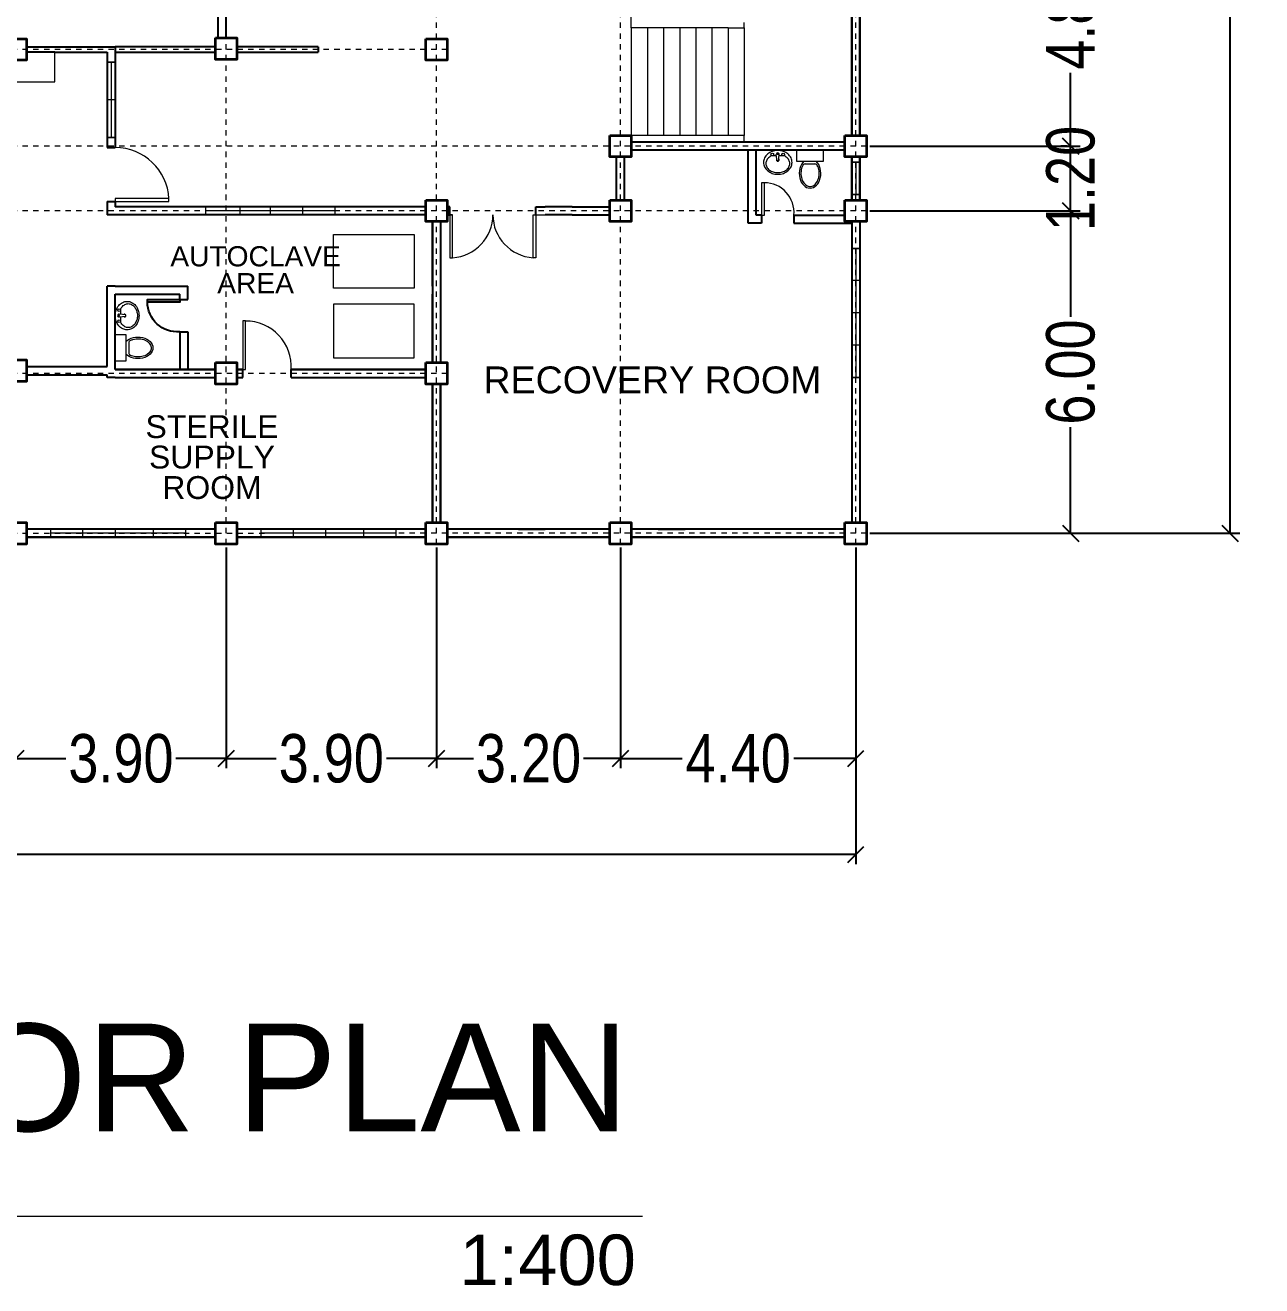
# Model space of a CAD drawing. Header units: millimetres. Extents: x 63005 to 126950, y 36019 to 74749.
# Drawn here: x 63097.54 to 63120.54, y 36201.65 to 36225.1 of the extents above; entities that cross this region are included whole.
import ezdxf

# ---------------------------------------------------------------- set-up
doc = ezdxf.new("R2010")
doc.units = ezdxf.units.MM
doc.header["$LTSCALE"] = 0.04
doc.linetypes.add('PHANTOM', pattern=[2.5, 1.25, -0.25, 0.25, -0.25, 0.25, -0.25])
doc.styles.get("Standard").update_dxf_attribs({"font": 'arial.ttf', "width": 0.8})
doc.styles.add('SWISSLT175', font='swissl.ttf', dxfattribs={"height": 0.175})
doc.dimstyles.new('dimension', dxfattribs={"dimtxt": 0.9, "dimasz": 0.3, "dimexe": 0.18, "dimexo": 0.0625, "dimgap": 0.09, "dimtad": 0, "dimzin": 0, "dimdsep": 46, "dimtxsty": 'Standard', "dimblk": 'OBLIQUE', "dimcen": 0.09, "dimclrd": 256, "dimclre": 256, "dimclrt": 256, "dimadec": 0, "dimazin": 0, "dimtfac": 1, "dimtofl": 0, "dimtmove": 0, "dimatfit": 3, "dimldrblk": 'OBLIQUE', "dimfxl": 1, "dimtolj": 1, "dimtzin": 0, "dimarcsym": 0})

# ---------------------------------------------------------------- blocks, each defined once
blk = doc.blocks.new('door-.60m')
at = {"ltscale": 0.03}
blk.add_lwpolyline([(0, 0), (0.05, 0), (0.05, 0.6), (0, 0.6)], close=True, dxfattribs=at)
blk.add_arc((0.05, 0.048), 0.552, 355.0209, 90, dxfattribs=at)
blk = doc.blocks.new('_Oblique')
at = {"color": 0, "linetype": 'ByBlock', "lineweight": -2}
blk.add_line((-0.5, -0.5), (0.5, 0.5), dxfattribs=at)
blk = doc.blocks.new('*D35')
at = {"lineweight": -2, "transparency": 16777216}
for p, q in [((63113.25, 36227.649), (63117.165, 36227.649)), ((63116.985, 36227.649), (63116.985, 36226.287)), ((63116.985, 36222.849), (63116.985, 36224.21)), ((63116.923, 36222.849), (63116.805, 36222.849))]:
    blk.add_line(p, q, dxfattribs=at)
at = {"layer": 'Defpoints', "color": 0, "lineweight": 25, "transparency": 16777216}
for p in [(63113.187, 36227.649), (63116.985, 36222.849), (63116.985, 36222.849)]:
    blk.add_point(p, dxfattribs=at)
at = {"lineweight": -2, "transparency": 16777216, "xscale": 0.3, "yscale": 0.3, "zscale": 0.3}
for p, rotation in [((63116.985, 36227.649), 90), ((63116.985, 36222.849), 270)]:
    blk.add_blockref('_Oblique', p, dxfattribs=dict(at, rotation=rotation))
at = {"lineweight": 5, "transparency": 16777216, "insert": (63116.985, 36225.249), "char_height": 0.9, "attachment_point": 5, "rotation": 90}
blk.add_mtext('\\A1;4.80', dxfattribs=at)
blk = doc.blocks.new('*D36')
at = {"lineweight": -2, "transparency": 16777216}
for p, q in [((63113.25, 36222.849), (63117.165, 36222.849)), ((63116.985, 36221.647), (63116.985, 36222.849)), ((63113.25, 36221.647), (63117.165, 36221.647))]:
    blk.add_line(p, q, dxfattribs=at)
at = {"layer": 'Defpoints', "color": 0, "lineweight": 25, "transparency": 16777216}
for p in [(63113.187, 36222.849), (63116.985, 36222.849), (63113.187, 36221.647)]:
    blk.add_point(p, dxfattribs=at)
at = {"lineweight": -2, "transparency": 16777216, "xscale": 0.3, "yscale": 0.3, "zscale": 0.3}
for p, rotation in [((63116.985, 36222.849), 90), ((63116.985, 36221.647), 270)]:
    blk.add_blockref('_Oblique', p, dxfattribs=dict(at, rotation=rotation))
at = {"lineweight": 5, "transparency": 16777216, "insert": (63116.985, 36222.248), "char_height": 0.9, "attachment_point": 5, "rotation": 90}
blk.add_mtext('\\A1;1.20', dxfattribs=at)
blk = doc.blocks.new('*D37')
at = {"lineweight": -2, "transparency": 16777216}
for p, q in [((63113.25, 36221.647), (63117.165, 36221.647)), ((63116.985, 36221.647), (63116.985, 36219.672)), ((63116.985, 36215.647), (63116.985, 36217.621)), ((63113.25, 36215.647), (63117.165, 36215.647))]:
    blk.add_line(p, q, dxfattribs=at)
at = {"layer": 'Defpoints', "color": 0, "lineweight": 25, "transparency": 16777216}
for p in [(63113.187, 36221.647), (63113.187, 36215.647), (63116.985, 36215.647)]:
    blk.add_point(p, dxfattribs=at)
at = {"lineweight": -2, "transparency": 16777216, "xscale": 0.3, "yscale": 0.3, "zscale": 0.3}
for p, rotation in [((63116.985, 36221.647), 90), ((63116.985, 36215.647), 270)]:
    blk.add_blockref('_Oblique', p, dxfattribs=dict(at, rotation=rotation))
at = {"lineweight": 5, "transparency": 16777216, "insert": (63116.985, 36218.647), "char_height": 0.9, "attachment_point": 5, "rotation": 90}
blk.add_mtext('\\A1;6.00', dxfattribs=at)
blk = doc.blocks.new('*D38')
at = {"lineweight": -2, "transparency": 16777216}
for p, q in [((63113.25, 36256.424), (63120.13, 36256.424)), ((63119.95, 36256.424), (63119.95, 36237.354)), ((63119.95, 36215.647), (63119.95, 36234.717)), ((63113.25, 36215.647), (63120.13, 36215.647))]:
    blk.add_line(p, q, dxfattribs=at)
at = {"layer": 'Defpoints', "color": 0, "lineweight": 25, "transparency": 16777216}
for p in [(63113.187, 36256.424), (63113.187, 36215.647), (63119.95, 36215.647)]:
    blk.add_point(p, dxfattribs=at)
at = {"lineweight": -2, "transparency": 16777216, "xscale": 0.3, "yscale": 0.3, "zscale": 0.3}
for p, rotation in [((63119.95, 36256.424), 90), ((63119.95, 36215.647), 270)]:
    blk.add_blockref('_Oblique', p, dxfattribs=dict(at, rotation=rotation))
at = {"lineweight": 5, "transparency": 16777216, "insert": (63119.95, 36236.035), "char_height": 0.9, "attachment_point": 5, "rotation": 90}
blk.add_mtext('\\A1;40.80', dxfattribs=at)
blk = doc.blocks.new('*D56')
at = {"lineweight": -2, "transparency": 16777216}
for p, q in [((63097.362, 36215.384), (63097.362, 36211.276)), ((63101.275, 36215.384), (63101.275, 36211.276)), ((63097.362, 36211.456), (63098.295, 36211.456)), ((63101.275, 36211.456), (63100.342, 36211.456))]:
    blk.add_line(p, q, dxfattribs=at)
at = {"layer": 'Defpoints', "color": 0, "lineweight": 25, "transparency": 16777216}
for p in [(63097.362, 36215.447), (63101.275, 36215.447), (63101.275, 36211.456)]:
    blk.add_point(p, dxfattribs=at)
at = {"lineweight": -2, "transparency": 16777216, "xscale": 0.3, "yscale": 0.3, "zscale": 0.3, "rotation": 180}
blk.add_blockref('_Oblique', (63097.362, 36211.456), dxfattribs=at)
at = {"lineweight": -2, "transparency": 16777216, "xscale": 0.3, "yscale": 0.3, "zscale": 0.3}
blk.add_blockref('_Oblique', (63101.275, 36211.456), dxfattribs=at)
at = {"lineweight": 5, "transparency": 16777216, "insert": (63099.318, 36211.456), "char_height": 0.9, "attachment_point": 5}
blk.add_mtext('\\A1;3.90', dxfattribs=at)
blk = doc.blocks.new('*D57')
at = {"lineweight": -2, "transparency": 16777216}
for p, q in [((63101.275, 36215.384), (63101.275, 36211.276)), ((63105.187, 36215.384), (63105.187, 36211.276)), ((63101.275, 36211.456), (63102.207, 36211.456)), ((63105.187, 36211.456), (63104.255, 36211.456))]:
    blk.add_line(p, q, dxfattribs=at)
at = {"layer": 'Defpoints', "color": 0, "lineweight": 25, "transparency": 16777216}
for p in [(63101.275, 36215.447), (63105.187, 36215.447), (63105.187, 36211.456)]:
    blk.add_point(p, dxfattribs=at)
at = {"lineweight": -2, "transparency": 16777216, "xscale": 0.3, "yscale": 0.3, "zscale": 0.3, "rotation": 180}
blk.add_blockref('_Oblique', (63101.275, 36211.456), dxfattribs=at)
at = {"lineweight": -2, "transparency": 16777216, "xscale": 0.3, "yscale": 0.3, "zscale": 0.3}
blk.add_blockref('_Oblique', (63105.187, 36211.456), dxfattribs=at)
at = {"lineweight": 5, "transparency": 16777216, "insert": (63103.231, 36211.456), "char_height": 0.9, "attachment_point": 5}
blk.add_mtext('\\A1;3.90', dxfattribs=at)
blk = doc.blocks.new('*D58')
at = {"lineweight": -2, "transparency": 16777216}
for p, q in [((63105.187, 36215.384), (63105.187, 36211.276)), ((63108.612, 36215.384), (63108.612, 36211.276)), ((63105.187, 36211.456), (63105.876, 36211.456)), ((63108.612, 36211.456), (63107.923, 36211.456))]:
    blk.add_line(p, q, dxfattribs=at)
at = {"layer": 'Defpoints', "color": 0, "lineweight": 25, "transparency": 16777216}
for p in [(63105.187, 36215.447), (63108.612, 36215.447), (63108.612, 36211.456)]:
    blk.add_point(p, dxfattribs=at)
at = {"lineweight": -2, "transparency": 16777216, "xscale": 0.3, "yscale": 0.3, "zscale": 0.3, "rotation": 180}
blk.add_blockref('_Oblique', (63105.187, 36211.456), dxfattribs=at)
at = {"lineweight": -2, "transparency": 16777216, "xscale": 0.3, "yscale": 0.3, "zscale": 0.3}
blk.add_blockref('_Oblique', (63108.612, 36211.456), dxfattribs=at)
at = {"lineweight": 5, "transparency": 16777216, "insert": (63106.9, 36211.456), "char_height": 0.9, "attachment_point": 5}
blk.add_mtext('\\A1;3.20', dxfattribs=at)
blk = doc.blocks.new('*D59')
at = {"lineweight": -2, "transparency": 16777216}
for p, q in [((63108.612, 36215.384), (63108.612, 36211.276)), ((63112.987, 36215.384), (63112.987, 36211.276)), ((63108.612, 36211.456), (63109.761, 36211.456)), ((63112.987, 36211.456), (63111.838, 36211.456))]:
    blk.add_line(p, q, dxfattribs=at)
at = {"layer": 'Defpoints', "color": 0, "lineweight": 25, "transparency": 16777216}
for p in [(63108.612, 36215.447), (63112.987, 36215.447), (63112.987, 36211.456)]:
    blk.add_point(p, dxfattribs=at)
at = {"lineweight": -2, "transparency": 16777216, "xscale": 0.3, "yscale": 0.3, "zscale": 0.3, "rotation": 180}
blk.add_blockref('_Oblique', (63108.612, 36211.456), dxfattribs=at)
at = {"lineweight": -2, "transparency": 16777216, "xscale": 0.3, "yscale": 0.3, "zscale": 0.3}
blk.add_blockref('_Oblique', (63112.987, 36211.456), dxfattribs=at)
at = {"lineweight": 5, "transparency": 16777216, "insert": (63110.8, 36211.456), "char_height": 0.9, "attachment_point": 5}
blk.add_mtext('\\A1;4.40', dxfattribs=at)
blk = doc.blocks.new('*D60')
at = {"lineweight": -2, "transparency": 16777216}
for p, q in [((63066.012, 36215.384), (63066.012, 36209.493)), ((63112.987, 36215.384), (63112.987, 36209.493)), ((63066.012, 36209.673), (63088.178, 36209.673)), ((63112.987, 36209.673), (63090.822, 36209.673))]:
    blk.add_line(p, q, dxfattribs=at)
at = {"layer": 'Defpoints', "color": 0, "lineweight": 25, "transparency": 16777216}
for p in [(63066.012, 36215.447), (63112.987, 36215.447), (63112.987, 36209.673)]:
    blk.add_point(p, dxfattribs=at)
at = {"lineweight": -2, "transparency": 16777216, "xscale": 0.3, "yscale": 0.3, "zscale": 0.3, "rotation": 180}
blk.add_blockref('_Oblique', (63066.012, 36209.673), dxfattribs=at)
at = {"lineweight": -2, "transparency": 16777216, "xscale": 0.3, "yscale": 0.3, "zscale": 0.3}
blk.add_blockref('_Oblique', (63112.987, 36209.673), dxfattribs=at)
at = {"lineweight": 5, "transparency": 16777216, "insert": (63089.5, 36209.673), "char_height": 0.9, "attachment_point": 5}
blk.add_mtext('\\A1;46.75', dxfattribs=at)

msp = doc.modelspace()

# ---------------------------------------------------------------- linework, layer by layer
at = {"color": 0, "linetype": 'PHANTOM', "lineweight": 5, "transparency": 33554495}
for p, q in [((63101.275, 36215.447), (63101.275, 36264.622)), ((63105.187, 36215.447), (63105.187, 36264.622)), ((63108.612, 36215.447), (63108.612, 36264.622)), ((63112.987, 36215.447), (63112.987, 36264.622)), ((63105.387, 36224.647), (63049.812, 36224.643)), ((63113.187, 36222.849), (63045.813, 36222.845)), ((63113.187, 36221.647), (63049.812, 36221.643)), ((63105.387, 36218.622), (63045.812, 36218.619))]:
    msp.add_line(p, q, dxfattribs=at)
at = {"color": 0, "lineweight": 9}
for p, q in [((63108.812, 36225.049), (63108.812, 36227.449)), ((63110.612, 36225.049), (63108.812, 36225.049)), ((63108.812, 36225.049), (63108.812, 36223.049)), ((63109.112, 36225.049), (63109.112, 36223.049)), ((63109.412, 36225.049), (63109.412, 36223.049)), ((63109.712, 36225.049), (63109.712, 36223.049)), ((63110.012, 36225.049), (63110.012, 36223.049)), ((63110.312, 36225.049), (63110.312, 36223.049)), ((63110.612, 36225.049), (63110.612, 36223.049)), ((63110.612, 36225.049), (63110.912, 36225.049)), ((63110.912, 36225.049), (63110.912, 36225.149)), ((63110.912, 36225.049), (63110.912, 36223.049)), ((63098.087, 36224.047), (63098.087, 36224.597)), ((63099.212, 36224.409), (63099.064, 36224.409)), ((63099.064, 36224.409), (63099.064, 36223.009)), ((63099.138, 36224.409), (63099.134, 36223.009)), ((63099.212, 36223.709), (63099.212, 36224.409)), ((63099.212, 36223.709), (63099.064, 36223.709)), ((63099.064, 36223.009), (63099.21, 36223.009)), ((63110.912, 36223.049), (63108.812, 36223.049)), ((63108.812, 36222.924), (63108.812, 36223.049)), ((63110.912, 36222.924), (63110.912, 36223.049)), ((63113.062, 36222.548), (63112.912, 36222.548)), ((63112.912, 36222.548), (63112.912, 36221.948)), ((63112.987, 36222.548), (63112.987, 36221.948)), ((63113.062, 36222.248), (63113.062, 36222.548)), ((63112.912, 36221.948), (63113.062, 36221.948)), ((63100.9, 36221.572), (63100.9, 36221.722)), ((63100.9, 36221.722), (63103.3, 36221.722)), ((63101.537, 36221.572), (63101.537, 36221.722)), ((63102.1, 36221.572), (63102.1, 36221.722)), ((63102.7, 36221.572), (63102.7, 36221.722)), ((63103.3, 36221.722), (63103.3, 36221.572)), ((63108.812, 36221.847), (63108.812, 36221.722)), ((63103.3, 36221.647), (63100.9, 36221.647)), ((63102.1, 36221.572), (63100.9, 36221.572)), ((63102.1, 36221.572), (63103.3, 36221.572)), ((63105.262, 36221.447), (63105.262, 36221.422)), ((63113.062, 36221.447), (63113.062, 36220.947)), ((63113.062, 36220.947), (63112.912, 36220.947)), ((63112.912, 36220.947), (63112.912, 36218.547)), ((63112.987, 36220.947), (63112.987, 36218.547)), ((63113.062, 36219.747), (63113.062, 36220.947)), ((63113.062, 36220.347), (63112.912, 36220.347)), ((63105.112, 36219.722), (63105.112, 36219.872)), ((63113.062, 36219.747), (63112.912, 36219.747)), ((63113.062, 36218.547), (63113.062, 36219.747)), ((63113.062, 36219.147), (63112.912, 36219.147)), ((63112.912, 36218.547), (63113.062, 36218.547)), ((63098.012, 36215.572), (63098.012, 36215.722)), ((63100.518, 36215.647), (63098.012, 36215.647)), ((63099.212, 36215.572), (63098.012, 36215.572)), ((63098.612, 36215.572), (63098.612, 36215.722)), ((63099.212, 36215.722), (63099.212, 36215.572)), ((63099.318, 36215.722), (63100.518, 36215.722)), ((63099.918, 36215.722), (63099.918, 36215.572)), ((63100.518, 36215.722), (63100.518, 36215.572)), ((63101.925, 36215.572), (63101.925, 36215.722)), ((63104.431, 36215.647), (63101.925, 36215.647)), ((63103.125, 36215.572), (63101.925, 36215.572)), ((63102.525, 36215.572), (63102.525, 36215.722)), ((63103.125, 36215.722), (63103.125, 36215.572)), ((63103.231, 36215.722), (63104.431, 36215.722)), ((63103.831, 36215.722), (63103.831, 36215.572)), ((63104.431, 36215.722), (63104.431, 36215.572)), ((63105.387, 36215.722), (63106.112, 36215.722)), ((63106.112, 36215.722), (63106.712, 36215.722)), ((63107.712, 36215.722), (63107.212, 36215.722)), ((63107.712, 36215.722), (63108.412, 36215.722)), ((63108.812, 36215.722), (63109.312, 36215.722)), ((63110.312, 36215.722), (63109.812, 36215.722)), ((63110.312, 36215.722), (63111.312, 36215.722)), ((63111.312, 36215.722), (63111.912, 36215.722)), ((63111.912, 36215.722), (63112.787, 36215.722)), ((63109.023, 36202.939), (63074.768, 36202.939))]:
    msp.add_line(p, q, dxfattribs=at)
at = {"color": 4, "lineweight": 25}
for p, q in [((63112.912, 36227.449), (63112.912, 36223.049)), ((63113.062, 36227.449), (63113.062, 36223.049)), ((63112.912, 36223.049), (63112.912, 36226.322)), ((63113.062, 36223.049), (63113.062, 36226.322)), ((63101.275, 36224.862), (63101.275, 36225.456)), ((63101.125, 36224.862), (63101.125, 36225.406)), ((63097.562, 36224.697), (63099.062, 36224.697)), ((63098.087, 36224.597), (63097.562, 36224.597)), ((63098.087, 36224.597), (63099.062, 36224.597)), ((63099.062, 36224.697), (63099.212, 36224.697)), ((63099.062, 36224.597), (63099.062, 36222.822)), ((63099.212, 36224.697), (63099.212, 36222.822)), ((63101.075, 36224.697), (63099.212, 36224.697)), ((63099.212, 36224.597), (63101.075, 36224.597)), ((63102.987, 36224.697), (63101.475, 36224.697)), ((63101.475, 36224.597), (63102.987, 36224.597)), ((63102.987, 36224.697), (63102.987, 36224.597)), ((63112.787, 36222.924), (63108.812, 36222.924)), ((63099.062, 36222.822), (63099.212, 36222.822)), ((63108.537, 36221.847), (63108.537, 36222.649)), ((63108.687, 36221.847), (63108.687, 36222.649)), ((63112.787, 36222.774), (63108.812, 36222.774)), ((63110.987, 36221.418), (63110.987, 36222.768)), ((63111.137, 36221.568), (63111.137, 36222.768)), ((63112.912, 36222.649), (63112.912, 36221.847)), ((63112.912, 36221.847), (63112.912, 36222.649)), ((63113.062, 36222.649), (63113.062, 36221.847)), ((63113.062, 36221.847), (63113.062, 36222.649)), ((63099.062, 36221.822), (63099.062, 36221.722)), ((63099.062, 36221.822), (63099.212, 36221.822)), ((63099.062, 36221.722), (63099.062, 36221.572)), ((63099.212, 36221.822), (63099.212, 36221.73)), ((63099.212, 36221.73), (63099.212, 36221.722)), ((63104.987, 36221.722), (63099.212, 36221.722)), ((63105.437, 36221.722), (63105.387, 36221.722)), ((63105.437, 36221.572), (63105.437, 36221.722)), ((63107.037, 36221.722), (63107.212, 36221.722)), ((63107.037, 36221.572), (63107.037, 36221.722)), ((63107.712, 36221.722), (63107.212, 36221.722)), ((63107.712, 36221.722), (63108.412, 36221.722)), ((63099.212, 36221.572), (63099.062, 36221.572)), ((63104.987, 36221.572), (63099.212, 36221.572)), ((63105.112, 36221.447), (63105.112, 36219.872)), ((63105.262, 36221.447), (63105.262, 36219.872)), ((63105.387, 36221.572), (63105.437, 36221.572)), ((63107.712, 36221.572), (63107.212, 36221.572)), ((63107.712, 36221.572), (63108.412, 36221.572)), ((63112.912, 36221.447), (63112.912, 36215.847)), ((63112.912, 36221.447), (63112.912, 36215.847)), ((63113.062, 36221.447), (63113.062, 36215.847)), ((63105.112, 36220.247), (63105.112, 36221.422)), ((63105.262, 36221.422), (63105.262, 36218.822)), ((63099.062, 36218.747), (63099.062, 36220.247)), ((63099.212, 36220.247), (63099.062, 36220.247)), ((63099.212, 36218.697), (63099.212, 36220.097)), ((63105.112, 36218.822), (63105.112, 36220.097)), ((63105.112, 36219.872), (63105.112, 36218.822)), ((63105.262, 36219.872), (63105.262, 36218.822)), ((63097.562, 36218.747), (63099.062, 36218.747)), ((63099.212, 36218.697), (63101.075, 36218.697)), ((63101.075, 36218.697), (63099.212, 36218.697)), ((63101.475, 36218.697), (63101.587, 36218.697)), ((63101.587, 36218.697), (63101.475, 36218.697)), ((63101.587, 36218.547), (63101.587, 36218.697)), ((63102.487, 36218.697), (63103.762, 36218.697)), ((63102.487, 36218.547), (63102.487, 36218.697)), ((63104.987, 36218.697), (63102.487, 36218.697)), ((63103.762, 36218.697), (63104.987, 36218.697)), ((63097.562, 36218.597), (63099.062, 36218.597)), ((63099.062, 36218.547), (63099.062, 36218.597)), ((63099.212, 36218.547), (63099.062, 36218.547)), ((63099.212, 36218.547), (63101.075, 36218.547)), ((63101.475, 36218.547), (63101.587, 36218.547)), ((63102.487, 36218.547), (63104.987, 36218.547)), ((63105.112, 36218.422), (63105.112, 36215.847)), ((63105.112, 36215.847), (63105.112, 36218.422)), ((63105.262, 36218.422), (63105.262, 36215.847)), ((63105.262, 36215.847), (63105.262, 36218.422)), ((63105.112, 36217.722), (63105.112, 36215.847)), ((63101.075, 36215.722), (63097.562, 36215.722)), ((63101.075, 36215.572), (63097.562, 36215.572)), ((63097.562, 36215.572), (63101.075, 36215.572)), ((63101.075, 36215.572), (63099.062, 36215.572)), ((63101.075, 36215.722), (63099.212, 36215.722)), ((63104.987, 36215.722), (63101.475, 36215.722)), ((63104.987, 36215.722), (63101.475, 36215.722)), ((63104.987, 36215.572), (63101.475, 36215.572)), ((63104.987, 36215.572), (63101.475, 36215.572)), ((63101.475, 36215.572), (63104.987, 36215.572)), ((63108.412, 36215.722), (63105.387, 36215.722)), ((63108.412, 36215.572), (63105.387, 36215.572)), ((63105.387, 36215.572), (63108.412, 36215.572)), ((63106.712, 36215.722), (63107.212, 36215.722)), ((63112.787, 36215.722), (63108.812, 36215.722)), ((63112.787, 36215.572), (63108.812, 36215.572)), ((63108.812, 36215.572), (63112.787, 36215.572)), ((63109.312, 36215.722), (63109.812, 36215.722))]:
    msp.add_line(p, q, dxfattribs=at)
at = {"color": 0, "lineweight": 9, "ltscale": 0.4}
msp.add_line((63094.262, 36224.047), (63098.087, 36224.047), dxfattribs=at)
at = {"lineweight": 9}
for p, q in [((63111.523, 36222.57), (63111.509, 36222.692)), ((63111.552, 36222.57), (63111.565, 36222.692)), ((63111.887, 36222.768), (63111.887, 36222.568)), ((63112.387, 36222.768), (63111.887, 36222.768)), ((63112.387, 36222.568), (63112.387, 36222.768)), ((63111.887, 36222.568), (63112.387, 36222.568)), ((63112.047, 36222.518), (63112.228, 36222.518)), ((63099.41, 36219.711), (63099.288, 36219.724)), ((63099.41, 36219.682), (63099.288, 36219.669)), ((63099.212, 36219.347), (63099.412, 36219.347)), ((63099.212, 36218.847), (63099.212, 36219.347)), ((63099.412, 36219.347), (63099.412, 36218.847)), ((63099.462, 36219.187), (63099.462, 36219.006)), ((63099.412, 36218.847), (63099.212, 36218.847))]:
    msp.add_line(p, q, dxfattribs=at)
at = {"color": 1, "lineweight": 13}
for p, q in [((63099.212, 36221.872), (63099.212, 36221.822)), ((63100.212, 36221.872), (63099.212, 36221.872)), ((63099.212, 36221.872), (63099.212, 36221.822)), ((63099.212, 36221.822), (63100.212, 36221.822)), ((63100.212, 36221.822), (63100.212, 36221.872)), ((63105.437, 36221.572), (63105.487, 36221.572)), ((63105.487, 36221.572), (63105.437, 36221.572)), ((63105.437, 36221.572), (63105.437, 36220.772)), ((63105.487, 36220.772), (63105.487, 36221.572)), ((63106.987, 36221.572), (63107.212, 36221.572)), ((63106.987, 36220.772), (63106.987, 36221.572)), ((63106.987, 36221.572), (63107.037, 36221.572)), ((63107.037, 36221.572), (63107.037, 36220.772)), ((63105.437, 36220.772), (63105.487, 36220.772)), ((63107.037, 36220.772), (63106.987, 36220.772))]:
    msp.add_line(p, q, dxfattribs=at)
at = {"color": 4, "lineweight": 25, "ltscale": 0.4}
for p, q in [((63111.237, 36221.568), (63111.137, 36221.568)), ((63111.237, 36221.568), (63111.237, 36221.418)), ((63111.837, 36221.568), (63111.837, 36221.418)), ((63111.837, 36221.568), (63112.787, 36221.568)), ((63111.237, 36221.418), (63110.987, 36221.418)), ((63111.837, 36221.418), (63112.912, 36221.418)), ((63099.212, 36220.247), (63100.562, 36220.247)), ((63099.212, 36220.097), (63100.412, 36220.097)), ((63099.212, 36220.097), (63100.412, 36220.097)), ((63100.412, 36219.997), (63100.412, 36220.097)), ((63100.562, 36219.997), (63100.562, 36220.247)), ((63100.412, 36219.997), (63100.562, 36219.997)), ((63100.412, 36219.397), (63100.562, 36219.397)), ((63100.412, 36219.397), (63100.412, 36218.697)), ((63100.562, 36219.397), (63100.562, 36218.697))]:
    msp.add_line(p, q, dxfattribs=at)
at = {"color": 0, "linetype": 'PHANTOM', "lineweight": 9, "transparency": 33554495}
msp.add_line((63113.187, 36215.647), (63045.812, 36215.643), dxfattribs=at)
at = {"color": 4, "lineweight": 35}
for points in [[(63097.162, 36224.847), (63097.562, 36224.847), (63097.562, 36224.447), (63097.162, 36224.447)], [(63101.075, 36224.862), (63101.475, 36224.862), (63101.475, 36224.462), (63101.075, 36224.462)], [(63104.987, 36224.847), (63105.387, 36224.847), (63105.387, 36224.447), (63104.987, 36224.447)], [(63108.412, 36223.049), (63108.812, 36223.049), (63108.812, 36222.649), (63108.412, 36222.649)], [(63112.787, 36223.049), (63113.187, 36223.049), (63113.187, 36222.649), (63112.787, 36222.649)], [(63104.987, 36221.847), (63105.387, 36221.847), (63105.387, 36221.447), (63104.987, 36221.447)], [(63108.412, 36221.847), (63108.812, 36221.847), (63108.812, 36221.447), (63108.412, 36221.447)], [(63112.787, 36221.847), (63113.187, 36221.847), (63113.187, 36221.447), (63112.787, 36221.447)], [(63097.162, 36218.872), (63097.562, 36218.872), (63097.562, 36218.472), (63097.162, 36218.472)], [(63101.075, 36218.822), (63101.475, 36218.822), (63101.475, 36218.422), (63101.075, 36218.422)], [(63104.987, 36218.822), (63105.387, 36218.822), (63105.387, 36218.422), (63104.987, 36218.422)], [(63097.162, 36215.847), (63097.562, 36215.847), (63097.562, 36215.447), (63097.162, 36215.447)], [(63101.075, 36215.847), (63101.475, 36215.847), (63101.475, 36215.447), (63101.075, 36215.447)], [(63104.987, 36215.847), (63105.387, 36215.847), (63105.387, 36215.447), (63104.987, 36215.447)], [(63108.412, 36215.847), (63108.812, 36215.847), (63108.812, 36215.447), (63108.412, 36215.447)], [(63112.787, 36215.847), (63113.187, 36215.847), (63113.187, 36215.447), (63112.787, 36215.447)]]:
    msp.add_lwpolyline(points, close=True, dxfattribs=at)
at = {"lineweight": 9}
for points in [[(63099.064, 36224.409), (63099.21, 36224.409), (63099.21, 36223.009), (63099.064, 36223.009)], [(63112.912, 36222.548), (63113.062, 36222.548), (63113.062, 36221.948), (63112.912, 36221.948)], [(63100.9, 36221.722), (63103.3, 36221.722), (63103.3, 36221.572), (63100.9, 36221.572)], [(63112.912, 36220.947), (63113.062, 36220.947), (63113.062, 36218.547), (63112.912, 36218.547)], [(63098.012, 36215.722), (63100.518, 36215.722), (63100.518, 36215.572), (63098.012, 36215.572)], [(63101.925, 36215.722), (63104.431, 36215.722), (63104.431, 36215.572), (63101.925, 36215.572)]]:
    msp.add_lwpolyline(points, close=True, dxfattribs=at)
for points in [[(63111.272, 36222.547, 0.11576), (63111.292, 36222.464, 0.104047), (63111.35, 36222.39, 0.090875), (63111.434, 36222.343, 0.083344), (63111.537, 36222.326, 0.083344), (63111.641, 36222.343, 0.090875), (63111.725, 36222.39, 0.104047), (63111.783, 36222.464, 0.11576), (63111.802, 36222.547, 0.11576), (63111.783, 36222.629, 0.104047), (63111.725, 36222.703, 0.090875), (63111.641, 36222.75, 0.083344), (63111.537, 36222.768, 0.083344), (63111.434, 36222.75, 0.090875), (63111.35, 36222.703, 0.104047), (63111.292, 36222.629, 0.11576)], [(63099.433, 36219.962, -0.11576), (63099.516, 36219.942, -0.104047), (63099.59, 36219.884, -0.090875), (63099.637, 36219.8, -0.083344), (63099.654, 36219.697, -0.083344), (63099.637, 36219.593, -0.090875), (63099.59, 36219.509, -0.104047), (63099.516, 36219.451, -0.11576), (63099.433, 36219.432, -0.11576), (63099.351, 36219.451, -0.104047), (63099.277, 36219.509, -0.090875), (63099.23, 36219.593, -0.083344), (63099.212, 36219.697, -0.083344), (63099.23, 36219.8, -0.090875), (63099.277, 36219.884, -0.104047), (63099.351, 36219.942, -0.11576)]]:
    msp.add_lwpolyline(points, format="xyb", close=True, dxfattribs=at)
for points in [[(63111.315, 36222.526, 0.124838), (63111.331, 36222.463, 0.105788), (63111.38, 36222.405, 0.086697), (63111.45, 36222.369, 0.076776), (63111.537, 36222.356, 0.076776), (63111.625, 36222.369, 0.086697), (63111.695, 36222.405, 0.105788), (63111.744, 36222.463, 0.124838), (63111.76, 36222.526, 0.124838), (63111.744, 36222.588, 0.105788), (63111.695, 36222.646, 0.040067), (63111.664, 36222.666), (63111.562, 36222.666, 0.040067)], [(63111.513, 36222.666), (63111.411, 36222.666, 0.040067), (63111.38, 36222.646, 0.105788), (63111.331, 36222.588, 0.124838), (63111.315, 36222.526, 0.124838)], [(63099.454, 36219.919, -0.124838), (63099.517, 36219.903, -0.105788), (63099.574, 36219.854, -0.086697), (63099.611, 36219.784, -0.076776), (63099.624, 36219.697, -0.076776), (63099.611, 36219.609, -0.086697), (63099.574, 36219.539, -0.105788), (63099.517, 36219.49, -0.124838), (63099.454, 36219.474, -0.124838), (63099.392, 36219.49, -0.105788), (63099.334, 36219.539, -0.040067), (63099.314, 36219.57), (63099.314, 36219.672, -0.040067)], [(63099.314, 36219.721), (63099.314, 36219.823, -0.040067), (63099.334, 36219.854, -0.105788), (63099.392, 36219.903, -0.124838), (63099.454, 36219.919, -0.124838)]]:
    msp.add_lwpolyline(points, format="xyb", dxfattribs=at)
at = {"color": 1, "lineweight": 13, "ltscale": 0.03}
for points in [[(63111.237, 36221.568), (63111.287, 36221.568), (63111.287, 36222.168), (63111.237, 36222.168)], [(63101.587, 36218.697), (63101.637, 36218.697), (63101.637, 36219.597), (63101.587, 36219.597)]]:
    msp.add_lwpolyline(points, close=True, dxfattribs=at)
at = {"color": 0, "lineweight": 9}
msp.add_lwpolyline([(63103.3, 36221.572), (63100.9, 36221.572), (63100.9, 36221.722), (63103.3, 36221.722)], close=True, dxfattribs=at)
at = {"color": 0, "lineweight": 9, "ltscale": 1000}
for points in [[(63104.775, 36220.208), (63103.275, 36220.208), (63103.275, 36221.208), (63104.775, 36221.208)], [(63104.775, 36219.91), (63103.275, 36219.91), (63103.275, 36218.91), (63104.775, 36218.91)]]:
    msp.add_lwpolyline(points, close=True, dxfattribs=at)
at = {"lineweight": 9}
for centre, radius in [((63111.436, 36222.695), 0.0255), ((63111.537, 36222.701), 0.0095), ((63111.639, 36222.695), 0.0255), ((63099.285, 36219.798), 0.0255), ((63099.285, 36219.595), 0.0255), ((63099.279, 36219.697), 0.0095)]:
    msp.add_circle(centre, radius, dxfattribs=at)
at = {"color": 1, "lineweight": 13}
for centre, radius, start, end in [((63099.212, 36221.822), 1, 2.866, 90), ((63105.437, 36221.572), 0.8, 273.5833, 0), ((63107.037, 36221.572), 0.8, 180, 266.4167)]:
    msp.add_arc(centre, radius, start, end, dxfattribs=at)
at = {"lineweight": 9}
for centre, radius, start, end in [((63111.537, 36222.695), 0.028, 353.7545, 186.2455), ((63111.537, 36222.593), 0.025, 138.7978, 233.6932), ((63111.537, 36222.593), 0.025, 306.3068, 41.2022), ((63111.537, 36222.663), 0.0948, 261.2026, 278.7974), ((63111.537, 36222.593), 0.025, 251.3793, 288.6207), ((63112.047, 36222.468), 0.05, 90, 151.8499), ((63112.228, 36222.468), 0.05, 28.0084, 90), ((63099.285, 36219.697), 0.028, 83.7545, 276.2455), ((63099.387, 36219.697), 0.025, 36.3068, 131.2022), ((63099.387, 36219.697), 0.025, 228.7978, 323.6932), ((63099.316, 36219.697), 0.0948, 351.2026, 8.7974), ((63099.387, 36219.697), 0.025, 341.3793, 18.6207), ((63099.512, 36219.187), 0.05, 118.1501, 180), ((63099.512, 36219.006), 0.05, 180, 241.9916)]:
    msp.add_arc(centre, radius, start, end, dxfattribs=at)
at = {"color": 1, "lineweight": 13, "ltscale": 0.03}
for centre, radius, start in [((63111.287, 36221.616), 0.552, 355.0209), ((63101.637, 36218.745), 0.851, 356.7268)]:
    msp.add_arc(centre, radius, start, 90, dxfattribs=at)
at = {"lineweight": 9}
msp.add_ellipse((63112.137, 36222.343), major_axis=(0, 0.275), ratio=0.727273, start_param=0.612555, end_param=5.670631, dxfattribs=at)
at = {"lineweight": 9, "extrusion": (0, 0, -1)}
msp.add_ellipse((63099.637, 36219.097), major_axis=(-0.275, 0), ratio=0.727273, start_param=0.612555, end_param=5.670631, dxfattribs=at)
at = {"lineweight": 9}
for points in [[(63112.003, 36222.491), (63111.994, 36222.475), (63111.986, 36222.457), (63111.959, 36222.366), (63111.965, 36222.278), (63112.022, 36222.147), (63112.072, 36222.105), (63112.171, 36222.092), (63112.223, 36222.118), (63112.297, 36222.229), (63112.315, 36222.313), (63112.299, 36222.427), (63112.288, 36222.462), (63112.272, 36222.491)], [(63099.489, 36219.231), (63099.505, 36219.24), (63099.523, 36219.247), (63099.614, 36219.274), (63099.701, 36219.269), (63099.833, 36219.211), (63099.874, 36219.161), (63099.888, 36219.063), (63099.862, 36219.011), (63099.751, 36218.937), (63099.667, 36218.919), (63099.553, 36218.935), (63099.518, 36218.946), (63099.489, 36218.962)]]:
    msp.add_open_spline(points, degree=3, knots=[0.937253, 0.937253, 0.937253, 0.937253, 1.185372, 1.185372, 2.113864, 2.113864, 3.042356, 3.042356, 3.970847, 3.970847, 4.899339, 4.899339, 5.346062, 5.346062, 5.346062, 5.346062], dxfattribs=at)

# ---------------------------------------------------------------- block references
at = {"color": 0, "lineweight": 9, "ltscale": 0.4, "xscale": -1, "rotation": 90}
msp.add_blockref('door-.60m', (63100.412, 36219.997), dxfattribs=at)

# ---------------------------------------------------------------- texts
at = {"color": 0, "lineweight": 9}
for s, height, p in [('SECOND FLOOR PLAN', 2, (63078.344, 36204.525)), ('SCALE                                                                      1:400', 0.93948, (63075.789, 36201.662))]:
    msp.add_text(s, height=height, dxfattribs=at).set_placement(p)
at = {"color": 0, "lineweight": 9, "ltscale": 0.4, "attachment_point": 5, "line_spacing_factor": 0.8, "style": 'SWISSLT175'}
for s, insert, char_height in [('AUTOCLAVE\\PAREA', (63101.823, 36220.55), 0.375), ('RECOVERY ROOM', (63109.205, 36218.497), 0.5), ('STERILE\\PSUPPLY\\PROOM', (63101.012, 36217.062), 0.425)]:
    msp.add_mtext(s, dxfattribs=dict(at, insert=insert, char_height=char_height))

# ---------------------------------------------------------------- dimensions: what is measured, and where the dimension line sits
at = {"color": 0, "lineweight": 5, "transparency": 33554559}
dim = msp.add_linear_dim(base=(63119.95, 36215.647), p1=(63113.187, 36256.424), p2=(63113.187, 36215.647), angle=90, text='40.80', dimstyle='dimension', dxfattribs=at)
dim.commit()
dim.dimension.update_dxf_attribs({"geometry": '*D38', "text_midpoint": (63119.95, 36236.035), "dimtype": 160})
dim = msp.add_linear_dim(base=(63116.985, 36222.849), p1=(63113.187, 36227.649), p2=(63116.985, 36222.849), angle=90, dimstyle='dimension', override={"dimtmove": 1}, dxfattribs=at)
dim.commit()
dim.dimension.update_dxf_attribs({"geometry": '*D35', "text_midpoint": (63116.985, 36225.249)})
dim = msp.add_linear_dim(base=(63116.985, 36222.849), p1=(63113.187, 36221.647), p2=(63113.187, 36222.849), angle=90, dimstyle='dimension', dxfattribs=at)
dim.commit()
dim.dimension.update_dxf_attribs({"geometry": '*D36', "text_midpoint": (63116.985, 36222.248), "dimtype": 160})
dim = msp.add_linear_dim(base=(63116.985, 36215.647), p1=(63113.187, 36221.647), p2=(63113.187, 36215.647), angle=90, dimstyle='dimension', dxfattribs=at)
dim.commit()
dim.dimension.update_dxf_attribs({"geometry": '*D37', "text_midpoint": (63116.985, 36218.647)})
dim = msp.add_linear_dim(base=(63112.987, 36209.673), p1=(63066.012, 36215.447), p2=(63112.987, 36215.447), text='46.75', dimstyle='dimension', dxfattribs=at)
dim.commit()
dim.dimension.update_dxf_attribs({"geometry": '*D60', "text_midpoint": (63089.5, 36209.673)})
for base, p1, p2, text, picture, middle in [((63101.275, 36211.456), (63097.362, 36215.447), (63101.275, 36215.447), '3.90', '*D56', (63099.318, 36211.456)), ((63105.187, 36211.456), (63101.275, 36215.447), (63105.187, 36215.447), '3.90', '*D57', (63103.231, 36211.456)), ((63108.612, 36211.456), (63105.187, 36215.447), (63108.612, 36215.447), '3.20', '*D58', (63106.9, 36211.456)), ((63112.987, 36211.456), (63108.612, 36215.447), (63112.987, 36215.447), '4.40', '*D59', (63110.8, 36211.456))]:
    dim = msp.add_linear_dim(base=base, p1=p1, p2=p2, text=text, dimstyle='dimension', override={"dimtmove": 1}, dxfattribs=at)
    dim.commit()
    dim.dimension.update_dxf_attribs({"geometry": picture, "text_midpoint": middle})

doc.saveas('drawing.dxf')
